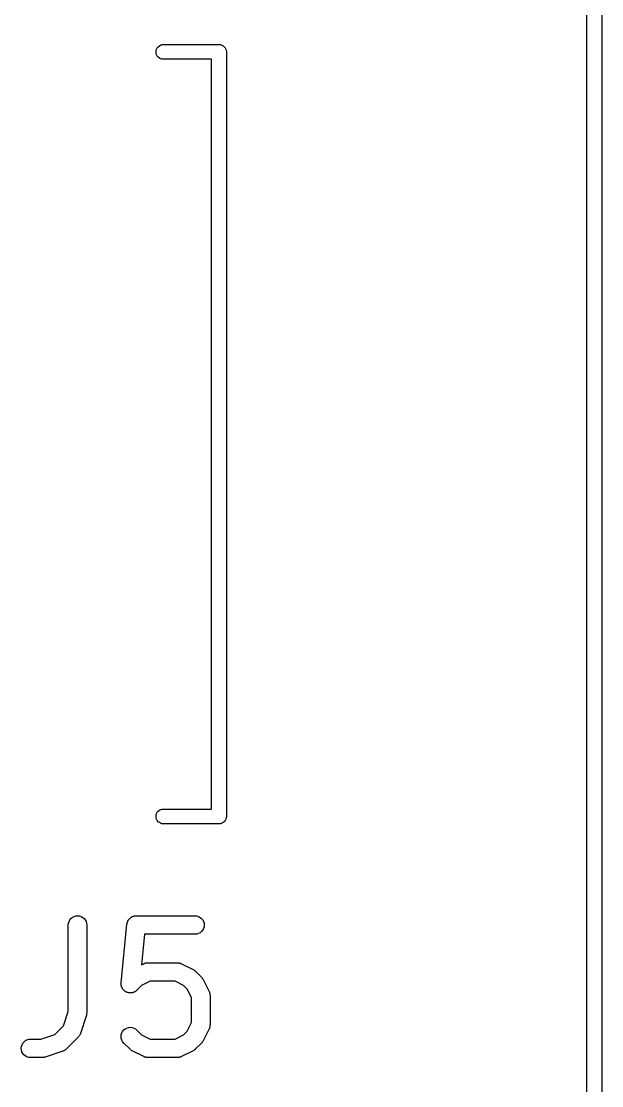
# Model space of a CAD drawing. Extents: x 86.3 to 156, y -71.2 to -29.1.
# Drawn here: x 151.1 to 155.81, y -59.39 to -50.75 of the extents above; entities that cross this region are included whole.
import ezdxf

# ---------------------------------------------------------------- set-up
doc = ezdxf.new("R2010")
doc.units = 0
doc.layers.add('BLACK', color=7, linetype='CONTINUOUS')

msp = doc.modelspace()

# ---------------------------------------------------------------- linework, layer by layer
at = {"layer": 'BLACK', "linetype": 'CONTINUOUS'}
for p, q in [((155.69, -69.8251), (155.69, -42.3278)), ((155.81, -42.3), (155.81, -69.8471)), ((152.196, -51.002), (152.197, -50.9902)), ((152.197, -51.0138), (152.196, -51.002)), ((152.197, -50.9902), (152.2, -50.9789)), ((152.2, -51.0251), (152.197, -51.0138)), ((152.2, -50.9789), (152.206, -50.9685)), ((152.206, -50.9685), (152.213, -50.9594)), ((152.213, -50.9594), (152.223, -50.9519)), ((152.223, -50.9519), (152.233, -50.9463)), ((152.233, -50.9463), (152.244, -50.9429)), ((152.244, -50.9429), (152.253, -50.942)), ((152.253, -50.942), (152.703, -50.942)), ((152.703, -50.942), (152.706, -50.9417)), ((152.706, -50.9417), (152.709, -50.942)), ((152.709, -50.942), (152.709, -50.942)), ((152.709, -50.942), (152.718, -50.9429)), ((152.718, -50.9429), (152.729, -50.9463)), ((152.729, -50.9463), (152.739, -50.9519)), ((152.739, -50.9519), (152.749, -50.9594)), ((152.749, -50.9594), (152.756, -50.9685)), ((152.756, -50.9685), (152.762, -50.9789)), ((152.762, -50.9789), (152.765, -50.9902)), ((152.765, -50.9902), (152.766, -51.002)), ((152.766, -51.002), (152.766, -51.0049)), ((152.766, -51.0049), (152.766, -57.1991)), ((152.206, -51.0355), (152.2, -51.0251)), ((152.213, -51.0446), (152.206, -51.0355)), ((152.223, -51.0521), (152.213, -51.0446)), ((152.233, -51.0577), (152.223, -51.0521)), ((152.244, -51.0611), (152.233, -51.0577)), ((152.253, -51.062), (152.244, -51.0611)), ((152.646, -51.062), (152.253, -51.062)), ((152.646, -57.142), (152.646, -51.062)), ((152.233, -57.1463), (152.244, -57.1429)), ((152.244, -57.1429), (152.253, -57.142)), ((152.253, -57.142), (152.646, -57.142)), ((152.196, -57.202), (152.197, -57.1902)), ((152.197, -57.2138), (152.196, -57.202)), ((152.197, -57.1902), (152.2, -57.1789)), ((152.2, -57.2251), (152.197, -57.2138)), ((152.2, -57.1789), (152.206, -57.1685)), ((152.206, -57.2355), (152.2, -57.2251)), ((152.206, -57.1685), (152.213, -57.1594)), ((152.213, -57.1594), (152.223, -57.1519)), ((152.223, -57.1519), (152.233, -57.1463)), ((152.762, -57.2251), (152.756, -57.2355)), ((152.765, -57.2138), (152.762, -57.2251)), ((152.766, -57.2049), (152.765, -57.2138)), ((152.766, -57.1991), (152.766, -57.202)), ((152.766, -57.202), (152.766, -57.2049)), ((152.766, -57.2049), (152.766, -57.2049)), ((152.213, -57.2446), (152.206, -57.2355)), ((152.223, -57.2521), (152.213, -57.2446)), ((152.233, -57.2577), (152.223, -57.2521)), ((152.244, -57.2611), (152.233, -57.2577)), ((152.253, -57.262), (152.244, -57.2611)), ((152.703, -57.262), (152.253, -57.262)), ((152.706, -57.2623), (152.703, -57.262)), ((152.718, -57.2611), (152.706, -57.2623)), ((152.729, -57.2577), (152.718, -57.2611)), ((152.739, -57.2521), (152.729, -57.2577)), ((152.749, -57.2446), (152.739, -57.2521)), ((152.756, -57.2355), (152.749, -57.2446)), ((151.484, -58.0813), (151.485, -58.0668)), ((151.484, -58.0824), (151.484, -58.0813)), ((151.484, -58.7845), (151.484, -58.0824)), ((151.485, -58.0668), (151.49, -58.0528)), ((151.49, -58.0528), (151.497, -58.04)), ((151.497, -58.04), (151.506, -58.0288)), ((151.506, -58.0288), (151.518, -58.0196)), ((151.518, -58.0196), (151.531, -58.0128)), ((151.531, -58.0128), (151.545, -58.0087)), ((151.545, -58.0087), (151.559, -58.0074)), ((151.559, -58.0074), (151.574, -58.0089)), ((151.574, -58.0089), (151.588, -58.0132)), ((151.588, -58.0132), (151.601, -58.0202)), ((151.601, -58.0202), (151.612, -58.0295)), ((151.612, -58.0295), (151.621, -58.0409)), ((151.621, -58.0409), (151.628, -58.0538)), ((151.628, -58.0538), (151.632, -58.0678)), ((151.632, -58.0678), (151.634, -58.0824)), ((151.634, -58.0824), (151.634, -58.7967)), ((151.913, -58.5511), (151.96, -58.0749)), ((151.96, -58.0739), (151.961, -58.0706)), ((151.96, -58.0749), (151.96, -58.0739)), ((151.961, -58.0673), (151.963, -58.0635)), ((151.961, -58.0706), (151.961, -58.0673)), ((151.963, -58.0596), (151.965, -58.0565)), ((151.963, -58.0635), (151.963, -58.0596)), ((151.965, -58.0565), (151.966, -58.0533)), ((151.966, -58.0533), (151.968, -58.0498)), ((151.968, -58.0498), (151.969, -58.0461)), ((151.969, -58.0461), (151.971, -58.0434)), ((151.971, -58.0434), (151.973, -58.0404)), ((151.973, -58.0404), (151.975, -58.0374)), ((151.975, -58.0374), (151.977, -58.0341)), ((151.977, -58.0341), (151.98, -58.0317)), ((151.98, -58.0317), (151.982, -58.0292)), ((151.982, -58.0292), (151.985, -58.0266)), ((151.985, -58.0266), (151.988, -58.0238)), ((151.988, -58.0238), (151.991, -58.022)), ((151.991, -58.022), (151.993, -58.0199)), ((151.993, -58.0199), (151.997, -58.018)), ((151.997, -58.018), (152, -58.0158)), ((152, -58.0158), (152.003, -58.0146)), ((152.003, -58.0146), (152.006, -58.013)), ((152.006, -58.013), (152.01, -58.0119)), ((152.01, -58.0119), (152.014, -58.0104)), ((152.014, -58.0104), (152.017, -58.0098)), ((152.017, -58.0098), (152.02, -58.0088)), ((152.02, -58.0088), (152.024, -58.0084)), ((152.024, -58.0084), (152.028, -58.0077)), ((152.028, -58.0077), (152.032, -58.0077)), ((152.032, -58.0077), (152.035, -58.0074)), ((152.035, -58.0074), (152.511, -58.0074)), ((152.511, -58.0074), (152.512, -58.0074)), ((152.512, -58.0074), (152.527, -58.009)), ((152.527, -58.009), (152.541, -58.0134)), ((152.541, -58.0134), (152.553, -58.0205)), ((152.553, -58.0205), (152.565, -58.0299)), ((152.565, -58.0299), (152.574, -58.0413)), ((152.574, -58.0413), (152.581, -58.0543)), ((152.581, -58.0543), (152.585, -58.0683)), ((152.585, -58.0683), (152.586, -58.0829)), ((152.586, -58.0829), (152.585, -58.0975)), ((152.103, -58.1574), (152.078, -58.4056)), ((152.511, -58.1574), (152.103, -58.1574)), ((152.526, -58.156), (152.511, -58.1574)), ((152.54, -58.1517), (152.526, -58.156)), ((152.553, -58.1448), (152.54, -58.1517)), ((152.564, -58.1356), (152.553, -58.1448)), ((152.573, -58.1243), (152.564, -58.1356)), ((152.58, -58.1114), (152.573, -58.1243)), ((152.585, -58.0975), (152.58, -58.1114)), ((152.078, -58.4056), (152.097, -58.3963)), ((152.097, -58.3958), (152.1, -58.395)), ((152.097, -58.3963), (152.097, -58.3958)), ((152.1, -58.395), (152.102, -58.394)), ((152.102, -58.394), (152.106, -58.3925)), ((152.106, -58.3925), (152.111, -58.3907)), ((152.111, -58.3907), (152.113, -58.3904)), ((152.113, -58.3904), (152.116, -58.3898)), ((152.116, -58.3898), (152.121, -58.3893)), ((152.121, -58.3893), (152.126, -58.3885)), ((152.126, -58.3885), (152.128, -58.3885)), ((152.128, -58.3885), (152.13, -58.3883)), ((152.13, -58.3883), (152.368, -58.3883)), ((152.368, -58.3883), (152.369, -58.3883)), ((152.369, -58.3883), (152.371, -58.3886)), ((152.371, -58.3886), (152.374, -58.3885)), ((152.374, -58.3885), (152.379, -58.3894)), ((152.379, -58.3894), (152.384, -58.39)), ((152.384, -58.39), (152.386, -58.3906)), ((152.386, -58.3906), (152.388, -58.391)), ((152.388, -58.391), (152.393, -58.3928)), ((152.393, -58.3928), (152.398, -58.3944)), ((152.398, -58.3944), (152.4, -58.3955)), ((152.4, -58.3955), (152.402, -58.3963)), ((152.402, -58.3963), (152.497, -58.4439)), ((152.497, -58.4439), (152.498, -58.4443)), ((152.498, -58.4443), (152.501, -58.4466)), ((152.501, -58.4466), (152.505, -58.4486)), ((152.505, -58.4486), (152.508, -58.4506)), ((152.508, -58.4506), (152.51, -58.4523)), ((152.51, -58.4523), (152.513, -58.4552)), ((152.513, -58.4552), (152.516, -58.4579)), ((152.516, -58.4579), (152.564, -58.5055)), ((152.564, -58.5055), (152.565, -58.5063)), ((152.565, -58.5063), (152.567, -58.5096)), ((152.567, -58.5096), (152.57, -58.5126)), ((152.57, -58.5126), (152.572, -58.5153)), ((152.572, -58.5153), (152.574, -58.5177)), ((152.574, -58.5177), (152.576, -58.5215)), ((152.576, -58.5215), (152.578, -58.525)), ((151.912, -58.5583), (151.913, -58.5547)), ((151.913, -58.562), (151.912, -58.5583)), ((151.913, -58.5547), (151.913, -58.5511)), ((151.913, -58.5657), (151.913, -58.562)), ((151.913, -58.5693), (151.913, -58.5657)), ((151.914, -58.5729), (151.913, -58.5693)), ((151.915, -58.5765), (151.914, -58.5729)), ((151.915, -58.5801), (151.915, -58.5765)), ((151.917, -58.5834), (151.915, -58.5801)), ((151.918, -58.5869), (151.917, -58.5834)), ((151.92, -58.5902), (151.918, -58.5869)), ((151.921, -58.5937), (151.92, -58.5902)), ((151.923, -58.5967), (151.921, -58.5937)), ((151.925, -58.5999), (151.923, -58.5967)), ((151.927, -58.6028), (151.925, -58.5999)), ((151.929, -58.6059), (151.927, -58.6028)), ((151.932, -58.6084), (151.929, -58.6059)), ((151.934, -58.6112), (151.932, -58.6084)), ((151.937, -58.6136), (151.934, -58.6112)), ((152.079, -58.5726), (152.04, -58.6116)), ((152.148, -58.5383), (152.079, -58.5726)), ((152.35, -58.5383), (152.148, -58.5383)), ((152.419, -58.5726), (152.35, -58.5383)), ((152.449, -58.603), (152.419, -58.5726)), ((152.484, -58.6715), (152.449, -58.603)), ((152.578, -58.525), (152.626, -58.6203)), ((151.939, -58.6163), (151.937, -58.6136)), ((151.942, -58.6183), (151.939, -58.6163)), ((151.945, -58.6206), (151.942, -58.6183)), ((151.948, -58.6224), (151.945, -58.6206)), ((151.951, -58.6245), (151.948, -58.6224)), ((151.955, -58.6259), (151.951, -58.6245)), ((151.958, -58.6276), (151.955, -58.6259)), ((151.961, -58.6287), (151.958, -58.6276)), ((151.965, -58.6302), (151.961, -58.6287)), ((151.968, -58.6309), (151.965, -58.6302)), ((151.972, -58.632), (151.968, -58.6309)), ((151.976, -58.6324), (151.972, -58.632)), ((151.979, -58.6331), (151.976, -58.6324)), ((151.983, -58.6332), (151.979, -58.6331)), ((151.986, -58.6336), (151.983, -58.6332)), ((151.99, -58.6332), (151.986, -58.6336)), ((151.994, -58.6333), (151.99, -58.6332)), ((151.997, -58.6326), (151.994, -58.6333)), ((152.001, -58.6323), (151.997, -58.6326)), ((152.005, -58.6312), (152.001, -58.6323)), ((152.008, -58.6306), (152.005, -58.6312)), ((152.012, -58.6292), (152.008, -58.6306)), ((152.015, -58.6282), (152.012, -58.6292)), ((152.018, -58.6265), (152.015, -58.6282)), ((152.022, -58.6251), (152.018, -58.6265)), ((152.025, -58.6231), (152.022, -58.6251)), ((152.028, -58.6215), (152.025, -58.6231)), ((152.031, -58.6191), (152.028, -58.6215)), ((152.034, -58.6171), (152.031, -58.6191)), ((152.037, -58.6146), (152.034, -58.6171)), ((152.04, -58.6123), (152.037, -58.6146)), ((152.04, -58.6116), (152.04, -58.6123)), ((152.484, -58.8742), (152.484, -58.6715)), ((152.626, -58.6203), (152.626, -58.6212)), ((152.626, -58.6212), (152.627, -58.6233)), ((152.627, -58.6233), (152.628, -58.6252)), ((152.628, -58.6252), (152.629, -58.6301)), ((152.629, -58.6301), (152.631, -58.6349)), ((152.631, -58.6349), (152.632, -58.6371)), ((152.632, -58.6371), (152.632, -58.6392)), ((152.632, -58.6392), (152.633, -58.6443)), ((152.633, -58.6443), (152.634, -58.6494)), ((152.634, -58.6494), (152.633, -58.6516)), ((152.633, -58.6516), (152.634, -58.6538)), ((152.634, -58.6538), (152.634, -58.8919)), ((151.445, -58.899), (151.484, -58.7845)), ((151.63, -58.8204), (151.582, -58.9632)), ((151.631, -58.8163), (151.63, -58.8204)), ((151.632, -58.8123), (151.631, -58.8163)), ((151.633, -58.8061), (151.632, -58.8092)), ((151.632, -58.8092), (151.632, -58.8123)), ((151.634, -58.7977), (151.633, -58.8019)), ((151.633, -58.8019), (151.633, -58.8061)), ((151.634, -58.7967), (151.634, -58.7977)), ((151.375, -58.9692), (151.445, -58.899)), ((151.918, -58.9578), (151.925, -58.945)), ((151.925, -58.945), (151.935, -58.9337)), ((151.935, -58.9337), (151.946, -58.9245)), ((151.946, -58.9245), (151.959, -58.9177)), ((151.959, -58.9177), (151.973, -58.9135)), ((151.973, -58.9135), (151.987, -58.9121)), ((151.987, -58.9121), (152.002, -58.9136)), ((152.002, -58.9136), (152.016, -58.9179)), ((152.016, -58.9179), (152.029, -58.9248)), ((152.029, -58.9248), (152.04, -58.9341)), ((152.04, -58.9341), (152.079, -58.9731)), ((152.419, -58.9731), (152.449, -58.9427)), ((152.449, -58.9427), (152.484, -58.8742)), ((152.626, -58.9254), (152.578, -59.0207)), ((152.627, -58.9234), (152.626, -58.9254)), ((152.628, -58.9215), (152.627, -58.9234)), ((152.629, -58.9166), (152.628, -58.9215)), ((152.631, -58.9118), (152.629, -58.9166)), ((152.632, -58.9075), (152.631, -58.9096)), ((152.631, -58.9096), (152.631, -58.9118)), ((152.633, -58.9024), (152.632, -58.9075)), ((152.634, -58.893), (152.633, -58.8951)), ((152.633, -58.8951), (152.633, -58.8974)), ((152.633, -58.8974), (152.633, -58.9024)), ((152.634, -58.8919), (152.634, -58.893)), ((151.109, -59.0533), (151.116, -59.0404)), ((151.116, -59.0404), (151.125, -59.0292)), ((151.125, -59.0292), (151.136, -59.0199)), ((151.136, -59.0199), (151.149, -59.013)), ((151.149, -59.013), (151.163, -59.0088)), ((151.163, -59.0088), (151.178, -59.0074)), ((151.178, -59.0074), (151.261, -59.0074)), ((151.261, -59.0074), (151.375, -58.9692)), ((151.564, -58.9926), (151.469, -59.0878)), ((151.565, -58.9909), (151.564, -58.9926)), ((151.567, -58.9894), (151.565, -58.9909)), ((151.57, -58.9852), (151.567, -58.9894)), ((151.573, -58.9812), (151.57, -58.9852)), ((151.574, -58.9793), (151.573, -58.9812)), ((151.576, -58.9775), (151.574, -58.9793)), ((151.578, -58.9729), (151.576, -58.9775)), ((151.58, -58.9683), (151.578, -58.9729)), ((151.581, -58.9662), (151.58, -58.9683)), ((151.582, -58.9642), (151.581, -58.9662)), ((151.582, -58.9632), (151.582, -58.9642)), ((151.912, -58.9864), (151.914, -58.9718)), ((151.914, -59.0009), (151.912, -58.9864)), ((151.914, -58.9718), (151.918, -58.9578)), ((151.918, -59.015), (151.914, -59.0009)), ((151.924, -59.028), (151.918, -59.015)), ((151.933, -59.0394), (151.924, -59.028)), ((151.934, -59.0402), (151.933, -59.0394)), ((151.982, -59.0878), (151.934, -59.0402)), ((152.079, -58.9731), (152.148, -59.0074)), ((152.148, -59.0074), (152.35, -59.0074)), ((152.35, -59.0074), (152.419, -58.9731)), ((152.564, -59.0402), (152.516, -59.0878)), ((152.567, -59.0369), (152.564, -59.0402)), ((152.57, -59.0339), (152.567, -59.0369)), ((152.571, -59.0313), (152.57, -59.0339)), ((152.573, -59.0289), (152.571, -59.0313)), ((152.575, -59.0252), (152.573, -59.0289)), ((152.578, -59.0216), (152.575, -59.0252)), ((152.578, -59.0207), (152.578, -59.0216)), ((151.103, -59.0819), (151.104, -59.0673)), ((151.104, -59.0964), (151.103, -59.0819)), ((151.104, -59.0673), (151.109, -59.0533)), ((151.108, -59.1105), (151.104, -59.0964)), ((151.115, -59.1234), (151.108, -59.1105)), ((151.124, -59.1349), (151.115, -59.1234)), ((151.44, -59.1059), (151.297, -59.1535)), ((151.442, -59.105), (151.44, -59.1059)), ((151.444, -59.1044), (151.442, -59.105)), ((151.448, -59.102), (151.444, -59.1044)), ((151.453, -59.1), (151.448, -59.102)), ((151.455, -59.0987), (151.453, -59.1)), ((151.457, -59.0977), (151.455, -59.0987)), ((151.461, -59.0945), (151.457, -59.0977)), ((151.465, -59.0915), (151.461, -59.0945)), ((151.466, -59.0899), (151.465, -59.0915)), ((151.468, -59.0885), (151.466, -59.0899)), ((151.469, -59.0878), (151.468, -59.0885)), ((151.985, -59.0905), (151.982, -59.0878)), ((151.988, -59.0934), (151.985, -59.0905)), ((151.991, -59.0951), (151.988, -59.0934)), ((151.993, -59.0971), (151.991, -59.0951)), ((151.997, -59.0991), (151.993, -59.0971)), ((152, -59.1014), (151.997, -59.0991)), ((152.001, -59.1018), (152, -59.1014)), ((152.097, -59.1495), (152.001, -59.1018)), ((152.497, -59.1018), (152.402, -59.1495)), ((152.501, -59.0996), (152.497, -59.1018)), ((152.504, -59.0977), (152.501, -59.0996)), ((152.507, -59.0957), (152.504, -59.0977)), ((152.509, -59.0941), (152.507, -59.0957)), ((152.512, -59.0912), (152.509, -59.0941)), ((152.516, -59.0885), (152.512, -59.0912)), ((152.516, -59.0878), (152.516, -59.0885)), ((151.135, -59.1443), (151.124, -59.1349)), ((151.148, -59.1513), (151.135, -59.1443)), ((151.162, -59.1557), (151.148, -59.1513)), ((151.177, -59.1574), (151.162, -59.1557)), ((151.178, -59.1574), (151.177, -59.1574)), ((151.273, -59.1574), (151.178, -59.1574)), ((151.277, -59.157), (151.273, -59.1574)), ((151.281, -59.1569), (151.277, -59.157)), ((151.284, -59.1563), (151.281, -59.1569)), ((151.288, -59.156), (151.284, -59.1563)), ((151.292, -59.1547), (151.288, -59.156)), ((151.296, -59.1539), (151.292, -59.1547)), ((151.297, -59.1535), (151.296, -59.1539)), ((152.099, -59.1503), (152.097, -59.1495)), ((152.101, -59.1513), (152.099, -59.1503)), ((152.105, -59.1529), (152.101, -59.1513)), ((152.11, -59.1547), (152.105, -59.1529)), ((152.112, -59.1551), (152.11, -59.1547)), ((152.115, -59.1557), (152.112, -59.1551)), ((152.12, -59.1563), (152.115, -59.1557)), ((152.125, -59.1572), (152.12, -59.1563)), ((152.127, -59.1571), (152.125, -59.1572)), ((152.129, -59.1574), (152.127, -59.1571)), ((152.13, -59.1574), (152.129, -59.1574)), ((152.368, -59.1574), (152.13, -59.1574)), ((152.37, -59.1572), (152.368, -59.1574)), ((152.373, -59.1573), (152.37, -59.1572)), ((152.378, -59.1565), (152.373, -59.1573)), ((152.383, -59.156), (152.378, -59.1565)), ((152.385, -59.1553), (152.383, -59.156)), ((152.387, -59.155), (152.385, -59.1553)), ((152.392, -59.1532), (152.387, -59.155)), ((152.397, -59.1517), (152.392, -59.1532)), ((152.399, -59.1507), (152.397, -59.1517)), ((152.401, -59.1499), (152.399, -59.1507)), ((152.402, -59.1495), (152.401, -59.1499))]:
    msp.add_line(p, q, dxfattribs=at)

doc.saveas('drawing.dxf')
